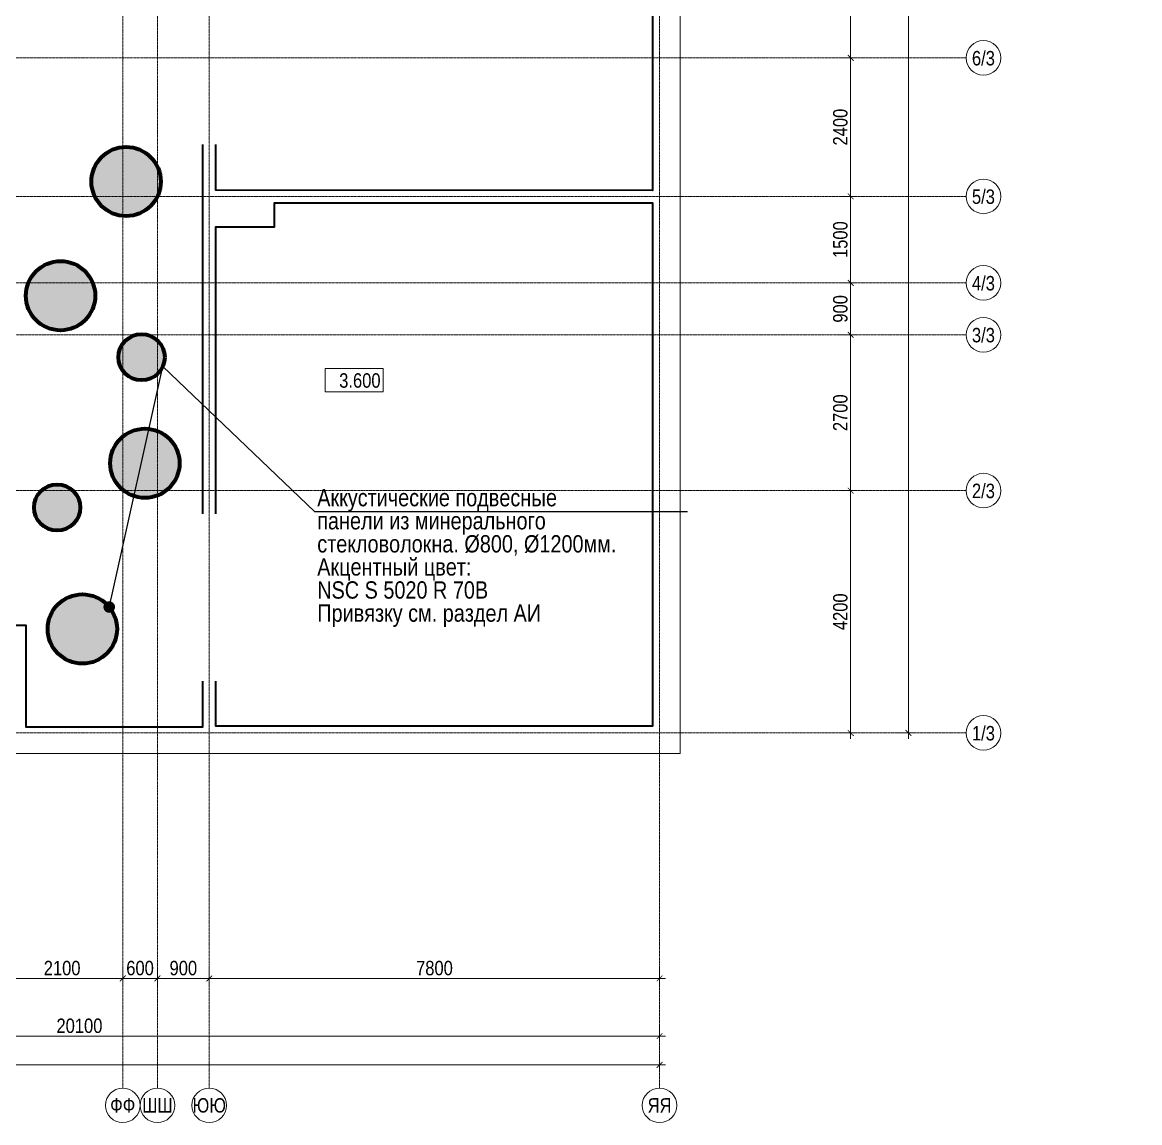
# Model space of a CAD drawing. Header units: millimetres. Extents: x -328335 to 1213373, y -208171 to 164144.
# Drawn here: x 103561 to 122916, y -6755 to 12317 of the extents above; entities that cross this region are included whole.
import ezdxf
from ezdxf import colors
from ezdxf.entities.mleader import LeaderData, LeaderLine
from ezdxf.enums import TextEntityAlignment as Align
from ezdxf.math import Vec2, Vec3

# ---------------------------------------------------------------- set-up
doc = ezdxf.new("R2010")
doc.units = ezdxf.units.MM
doc.header["$LTSCALE"] = 0.5
doc.linetypes.add('CENTER', pattern=[50.8, 31.75, -6.35, 6.35, -6.35])
doc.linetypes.add('DASHED', pattern=[19.05, 12.7, -6.35])
doc.layers.get('Defpoints').update_dxf_attribs({"color": 140})
for name, color, linetype, lineweight in [('АИ_Плинтус', 3, 'Continuous', 9), ('АР6_потолок_отм', 5, 'Continuous', 5), ('АЦ_Бафы', 8, 'Continuous', 0), ('АЦ_Выноски', 7, 'Continuous', 5), ('АЦ_Стены', 8, 'Continuous', 70), ('РД_Оси_размер', 8, 'Continuous', 0)]:
    doc.layers.add(name, color=color, linetype=linetype, lineweight=lineweight)
doc.layers.add('АР_Делит', color=120, linetype='Continuous', lineweight=0, plot=False)
doc.layers.add('РД_Оси_100', color=7, linetype='Continuous', lineweight=0, true_color=0x525252)
doc.styles.add('Arial_Narrow_08', font='ARIALN.TTF', dxfattribs={"width": 0.8})
doc.styles.add('style1', font='ARIALN.TTF')
doc.styles.add('ккк', font='isocpeur.ttf', dxfattribs={"width": 0.85, "oblique": 15})
doc.dimstyles.new('Dim100_ареал', dxfattribs={"dimscale": 100, "dimtxt": 2.5, "dimasz": 1, "dimexe": 1, "dimexo": 1, "dimgap": 0.5, "dimtad": 1, "dimzin": 12, "dimdsep": 46, "dimtxsty": 'style1', "dimblk": 'ARCHTICK', "dimcen": 1, "dimdle": 1, "dimaunit": 1, "dimadec": 0, "dimazin": 3, "dimtfac": 1, "dimtmove": 1, "dimatfit": 3, "dimldrblk": 'OPEN30', "dimfxl": 2, "dimfxlon": 1, "dimtolj": 1, "dimtzin": 0, "dimlwd": 5, "dimlwe": 5, "dimarcsym": 0})

# ---------------------------------------------------------------- blocks, each defined once
blk = doc.blocks.new('A-iden')
at = {"linetype": 'Continuous', "lineweight": 5}
blk.add_circle((0, -4), 3, dxfattribs=at)
at = {"color": 0, "linetype": 'Continuous', "lineweight": 20, "style": 'ккк', "width": 0.85}
blk.add_attdef('ID', text='', height=4, dxfattribs=at).set_placement((0.31, -3.85), align=Align.MIDDLE_CENTER)
blk = doc.blocks.new('_ArchTick')
at = {"color": 0, "linetype": 'ByBlock', "const_width": 0.15}
blk.add_lwpolyline([(-0.5, -0.5), (0.5, 0.5)], dxfattribs=at)
blk = doc.blocks.new('*D398')
at = {"layer": 'Defpoints', "color": 0, "transparency": 16777216}
for p in [(103200, -3255), (105300, -3255), (105300, -4255)]:
    blk.add_point(p, dxfattribs=at)
at = {"layer": 'РД_Оси_размер', "color": 0, "lineweight": 5, "transparency": 16777216}
for p, q in [((103200, -4055), (103200, -4355)), ((105300, -4055), (105300, -4355)), ((103100, -4255), (105400, -4255))]:
    blk.add_line(p, q, dxfattribs=at)
at = {"layer": 'РД_Оси_размер', "color": 0, "lineweight": 5, "transparency": 16777216, "xscale": 100, "yscale": 100, "zscale": 100, "rotation": 180}
blk.add_blockref('_ArchTick', (103200, -4255), dxfattribs=at)
at = {"layer": 'РД_Оси_размер', "color": 0, "lineweight": 5, "transparency": 16777216, "xscale": 100, "yscale": 100, "zscale": 100}
blk.add_blockref('_ArchTick', (105300, -4255), dxfattribs=at)
at = {"layer": 'РД_Оси_размер', "color": 0, "transparency": 16777216, "insert": (104250, -4077), "char_height": 250, "attachment_point": 5, "style": 'style1'}
blk.add_mtext('\\A1;2100', dxfattribs=at)
blk = doc.blocks.new('_Open30')
at = {"color": 0, "linetype": 'ByBlock', "lineweight": -2}
for p, q in [((-1, 0.27), (0, 0)), ((0, 0), (-1, -0.27)), ((0, 0), (-1, 0))]:
    blk.add_line(p, q, dxfattribs=at)
blk = doc.blocks.new('*D399')
at = {"layer": 'Defpoints', "color": 0, "transparency": 16777216}
for p in [(105300, -3255), (105900, -3255), (105900, -4255)]:
    blk.add_point(p, dxfattribs=at)
at = {"layer": 'РД_Оси_размер', "color": 0, "lineweight": 5, "transparency": 16777216}
for p, q in [((105300, -4055), (105300, -4355)), ((105900, -4055), (105900, -4355)), ((105200, -4255), (106000, -4255))]:
    blk.add_line(p, q, dxfattribs=at)
at = {"layer": 'РД_Оси_размер', "color": 0, "lineweight": 5, "transparency": 16777216, "xscale": 100, "yscale": 100, "zscale": 100, "rotation": 180}
blk.add_blockref('_ArchTick', (105300, -4255), dxfattribs=at)
at = {"layer": 'РД_Оси_размер', "color": 0, "lineweight": 5, "transparency": 16777216, "xscale": 100, "yscale": 100, "zscale": 100}
blk.add_blockref('_ArchTick', (105900, -4255), dxfattribs=at)
at = {"layer": 'РД_Оси_размер', "color": 0, "transparency": 16777216, "insert": (105600, -4077), "char_height": 250, "attachment_point": 5, "style": 'style1'}
blk.add_mtext('\\A1;600', dxfattribs=at)
blk = doc.blocks.new('*D400')
at = {"layer": 'Defpoints', "color": 0, "transparency": 16777216}
for p in [(105900, -3255), (106800, -3255), (106800, -4255)]:
    blk.add_point(p, dxfattribs=at)
at = {"layer": 'РД_Оси_размер', "color": 0, "lineweight": 5, "transparency": 16777216}
for p, q in [((105900, -4055), (105900, -4355)), ((106800, -4055), (106800, -4355)), ((105800, -4255), (106900, -4255))]:
    blk.add_line(p, q, dxfattribs=at)
at = {"layer": 'РД_Оси_размер', "color": 0, "lineweight": 5, "transparency": 16777216, "xscale": 100, "yscale": 100, "zscale": 100, "rotation": 180}
blk.add_blockref('_ArchTick', (105900, -4255), dxfattribs=at)
at = {"layer": 'РД_Оси_размер', "color": 0, "lineweight": 5, "transparency": 16777216, "xscale": 100, "yscale": 100, "zscale": 100}
blk.add_blockref('_ArchTick', (106800, -4255), dxfattribs=at)
at = {"layer": 'РД_Оси_размер', "color": 0, "transparency": 16777216, "insert": (106350, -4077), "char_height": 250, "attachment_point": 5, "style": 'style1'}
blk.add_mtext('\\A1;900', dxfattribs=at)
blk = doc.blocks.new('*D401')
at = {"layer": 'Defpoints', "color": 0, "transparency": 16777216}
for p in [(106800, -3255), (114600, -3255), (114600, -4255)]:
    blk.add_point(p, dxfattribs=at)
at = {"layer": 'РД_Оси_размер', "color": 0, "lineweight": 5, "transparency": 16777216}
for p, q in [((106800, -4055), (106800, -4355)), ((114600, -4055), (114600, -4355)), ((106700, -4255), (114700, -4255))]:
    blk.add_line(p, q, dxfattribs=at)
at = {"layer": 'РД_Оси_размер', "color": 0, "lineweight": 5, "transparency": 16777216, "xscale": 100, "yscale": 100, "zscale": 100, "rotation": 180}
blk.add_blockref('_ArchTick', (106800, -4255), dxfattribs=at)
at = {"layer": 'РД_Оси_размер', "color": 0, "lineweight": 5, "transparency": 16777216, "xscale": 100, "yscale": 100, "zscale": 100}
blk.add_blockref('_ArchTick', (114600, -4255), dxfattribs=at)
at = {"layer": 'РД_Оси_размер', "color": 0, "transparency": 16777216, "insert": (110700, -4077), "char_height": 250, "attachment_point": 5, "style": 'style1'}
blk.add_mtext('\\A1;7800', dxfattribs=at)
blk = doc.blocks.new('*D30')
at = {"layer": 'Defpoints', "color": 0, "transparency": 16777216}
for p in [(0, -3255), (114600, -3255), (114600, -5755)]:
    blk.add_point(p, dxfattribs=at)
at = {"layer": 'РД_Оси_размер', "color": 0, "lineweight": 5, "transparency": 16777216}
for p, q in [((0, -5555), (0, -5855)), ((114600, -5555), (114600, -5855)), ((-100, -5755), (114700, -5755))]:
    blk.add_line(p, q, dxfattribs=at)
at = {"layer": 'РД_Оси_размер', "color": 0, "lineweight": 5, "transparency": 16777216, "xscale": 100, "yscale": 100, "zscale": 100, "rotation": 180}
blk.add_blockref('_ArchTick', (0, -5755), dxfattribs=at)
at = {"layer": 'РД_Оси_размер', "color": 0, "lineweight": 5, "transparency": 16777216, "xscale": 100, "yscale": 100, "zscale": 100}
blk.add_blockref('_ArchTick', (114600, -5755), dxfattribs=at)
at = {"layer": 'РД_Оси_размер', "color": 0, "transparency": 16777216, "insert": (57300, -5577), "char_height": 250, "attachment_point": 5, "style": 'style1'}
blk.add_mtext('\\A1;114600', dxfattribs=at)
blk = doc.blocks.new('*D302')
at = {"layer": 'Defpoints', "color": 0, "transparency": 16777216}
for p in [(94500, -3255), (114600, -3255), (114600, -5255)]:
    blk.add_point(p, dxfattribs=at)
at = {"layer": 'РД_Оси_размер', "color": 0, "lineweight": 5, "transparency": 16777216}
for p, q in [((94500, -5055), (94500, -5355)), ((114600, -5055), (114600, -5355)), ((94400, -5255), (114700, -5255))]:
    blk.add_line(p, q, dxfattribs=at)
at = {"layer": 'РД_Оси_размер', "color": 0, "lineweight": 5, "transparency": 16777216, "xscale": 100, "yscale": 100, "zscale": 100, "rotation": 180}
blk.add_blockref('_ArchTick', (94500, -5255), dxfattribs=at)
at = {"layer": 'РД_Оси_размер', "color": 0, "lineweight": 5, "transparency": 16777216, "xscale": 100, "yscale": 100, "zscale": 100}
blk.add_blockref('_ArchTick', (114600, -5255), dxfattribs=at)
at = {"layer": 'РД_Оси_размер', "color": 0, "transparency": 16777216, "insert": (104550, -5077), "char_height": 250, "attachment_point": 5, "style": 'style1'}
blk.add_mtext('\\A1;20100', dxfattribs=at)
blk = doc.blocks.new('*D303')
at = {"layer": 'Defpoints', "color": 0, "transparency": 16777216}
for p in [(116910, 69000), (118910, 69000), (116910, 0)]:
    blk.add_point(p, dxfattribs=at)
at = {"layer": 'РД_Оси_размер', "color": 0, "lineweight": 5, "transparency": 16777216}
for p, q in [((118910, -100), (118910, 69100)), ((118710, 69000), (119010, 69000)), ((118710, 0), (119010, 0))]:
    blk.add_line(p, q, dxfattribs=at)
at = {"layer": 'РД_Оси_размер', "color": 0, "lineweight": 5, "transparency": 16777216, "xscale": 100, "yscale": 100, "zscale": 100}
for p, rotation in [((118910, 69000), 90), ((118910, 0), 270)]:
    blk.add_blockref('_ArchTick', p, dxfattribs=dict(at, rotation=rotation))
at = {"layer": 'РД_Оси_размер', "color": 0, "transparency": 16777216, "insert": (118732, 34500), "char_height": 250, "attachment_point": 5, "rotation": 90, "style": 'style1'}
blk.add_mtext('\\A1;69000', dxfattribs=at)
blk = doc.blocks.new('*D48')
at = {"layer": 'Defpoints', "color": 0, "transparency": 16777216}
for p in [(116910, 4200), (117910, 4200), (116910, 0)]:
    blk.add_point(p, dxfattribs=at)
at = {"layer": 'РД_Оси_размер', "color": 0, "lineweight": 5, "transparency": 16777216}
for p, q in [((117910, -100), (117910, 4300)), ((117710, 4200), (118010, 4200)), ((117710, 0), (118010, 0))]:
    blk.add_line(p, q, dxfattribs=at)
at = {"layer": 'РД_Оси_размер', "color": 0, "lineweight": 5, "transparency": 16777216, "xscale": 100, "yscale": 100, "zscale": 100}
for p, rotation in [((117910, 4200), 90), ((117910, 0), 270)]:
    blk.add_blockref('_ArchTick', p, dxfattribs=dict(at, rotation=rotation))
at = {"layer": 'РД_Оси_размер', "color": 0, "transparency": 16777216, "insert": (117732, 2100), "char_height": 250, "attachment_point": 5, "rotation": 90, "style": 'style1'}
blk.add_mtext('\\A1;4200', dxfattribs=at)
blk = doc.blocks.new('*D49')
at = {"layer": 'Defpoints', "color": 0, "transparency": 16777216}
for p in [(116910, 6900), (117910, 6900), (116910, 4200)]:
    blk.add_point(p, dxfattribs=at)
at = {"layer": 'РД_Оси_размер', "color": 0, "lineweight": 5, "transparency": 16777216}
for p, q in [((117910, 4100), (117910, 7000)), ((117710, 6900), (118010, 6900)), ((117710, 4200), (118010, 4200))]:
    blk.add_line(p, q, dxfattribs=at)
at = {"layer": 'РД_Оси_размер', "color": 0, "lineweight": 5, "transparency": 16777216, "xscale": 100, "yscale": 100, "zscale": 100}
for p, rotation in [((117910, 6900), 90), ((117910, 4200), 270)]:
    blk.add_blockref('_ArchTick', p, dxfattribs=dict(at, rotation=rotation))
at = {"layer": 'РД_Оси_размер', "color": 0, "transparency": 16777216, "insert": (117732, 5550), "char_height": 250, "attachment_point": 5, "rotation": 90, "style": 'style1'}
blk.add_mtext('\\A1;2700', dxfattribs=at)
blk = doc.blocks.new('*D305')
at = {"layer": 'Defpoints', "color": 0, "transparency": 16777216}
for p in [(116910, 7800), (117910, 7800), (116910, 6900)]:
    blk.add_point(p, dxfattribs=at)
at = {"layer": 'РД_Оси_размер', "color": 0, "lineweight": 5, "transparency": 16777216}
for p, q in [((117710, 7800), (118010, 7800)), ((117910, 6800), (117910, 7900)), ((117710, 6900), (118010, 6900))]:
    blk.add_line(p, q, dxfattribs=at)
at = {"layer": 'РД_Оси_размер', "color": 0, "lineweight": 5, "transparency": 16777216, "xscale": 100, "yscale": 100, "zscale": 100}
for p, rotation in [((117910, 7800), 90), ((117910, 6900), 270)]:
    blk.add_blockref('_ArchTick', p, dxfattribs=dict(at, rotation=rotation))
at = {"layer": 'РД_Оси_размер', "color": 0, "transparency": 16777216, "insert": (117732, 7350), "char_height": 250, "attachment_point": 5, "rotation": 90, "style": 'style1'}
blk.add_mtext('\\A1;900', dxfattribs=at)
blk = doc.blocks.new('*D306')
at = {"layer": 'Defpoints', "color": 0, "transparency": 16777216}
for p in [(116910, 9300), (117910, 9300), (116910, 7800)]:
    blk.add_point(p, dxfattribs=at)
at = {"layer": 'РД_Оси_размер', "color": 0, "lineweight": 5, "transparency": 16777216}
for p, q in [((117710, 9300), (118010, 9300)), ((117910, 7700), (117910, 9400)), ((117710, 7800), (118010, 7800))]:
    blk.add_line(p, q, dxfattribs=at)
at = {"layer": 'РД_Оси_размер', "color": 0, "lineweight": 5, "transparency": 16777216, "xscale": 100, "yscale": 100, "zscale": 100}
for p, rotation in [((117910, 9300), 90), ((117910, 7800), 270)]:
    blk.add_blockref('_ArchTick', p, dxfattribs=dict(at, rotation=rotation))
at = {"layer": 'РД_Оси_размер', "color": 0, "transparency": 16777216, "insert": (117732, 8550), "char_height": 250, "attachment_point": 5, "rotation": 90, "style": 'style1'}
blk.add_mtext('\\A1;1500', dxfattribs=at)
blk = doc.blocks.new('*D307')
at = {"layer": 'Defpoints', "color": 0, "transparency": 16777216}
for p in [(116910, 11700), (117910, 11700), (116910, 9300)]:
    blk.add_point(p, dxfattribs=at)
at = {"layer": 'РД_Оси_размер', "color": 0, "lineweight": 5, "transparency": 16777216}
for p, q in [((117710, 11700), (118010, 11700)), ((117910, 9200), (117910, 11800)), ((117710, 9300), (118010, 9300))]:
    blk.add_line(p, q, dxfattribs=at)
at = {"layer": 'РД_Оси_размер', "color": 0, "lineweight": 5, "transparency": 16777216, "xscale": 100, "yscale": 100, "zscale": 100}
for p, rotation in [((117910, 11700), 90), ((117910, 9300), 270)]:
    blk.add_blockref('_ArchTick', p, dxfattribs=dict(at, rotation=rotation))
at = {"layer": 'РД_Оси_размер', "color": 0, "transparency": 16777216, "insert": (117732, 10500), "char_height": 250, "attachment_point": 5, "rotation": 90, "style": 'style1'}
blk.add_mtext('\\A1;2400', dxfattribs=at)
blk = doc.blocks.new('*D308')
at = {"layer": 'Defpoints', "color": 0, "transparency": 16777216}
for p in [(116910, 18600), (117910, 18600), (116910, 11700)]:
    blk.add_point(p, dxfattribs=at)
at = {"layer": 'РД_Оси_размер', "color": 0, "lineweight": 5, "transparency": 16777216}
for p, q in [((117710, 18600), (118010, 18600)), ((117910, 11600), (117910, 18700)), ((117710, 11700), (118010, 11700))]:
    blk.add_line(p, q, dxfattribs=at)
at = {"layer": 'РД_Оси_размер', "color": 0, "lineweight": 5, "transparency": 16777216, "xscale": 100, "yscale": 100, "zscale": 100}
for p, rotation in [((117910, 18600), 90), ((117910, 11700), 270)]:
    blk.add_blockref('_ArchTick', p, dxfattribs=dict(at, rotation=rotation))
at = {"layer": 'РД_Оси_размер', "color": 0, "transparency": 16777216, "insert": (117732, 15150), "char_height": 250, "attachment_point": 5, "rotation": 90, "style": 'style1'}
blk.add_mtext('\\A1;6900', dxfattribs=at)
blk = doc.blocks.new('Отметка_план')
at = {"color": 7, "lineweight": 5}
blk.add_lwpolyline([(0, 0), (10, 0), (10, 4), (0, 4)], close=True, dxfattribs=at)
at = {"style": 'Arial_Narrow_08', "width": 0.8}
blk.add_attdef('OTMG', text='', height=2.5, dxfattribs=at).set_placement((9.06, 0.7), align=Align.RIGHT)
blk = doc.blocks.new('Баф_сер2_800')
at = {"layer": 'АЦ_Стены', "true_color": 0x545671}
h = blk.add_hatch(color=251, dxfattribs=at)
h.dxf.hatch_style = 1
h.paths.add_polyline_path([(400, 0, 1), (-400, 0, 1)])
at = {"layer": 'АЦ_Стены', "color": 251, "true_color": 0x545671}
blk.add_circle((0, 0), 400, dxfattribs=at)
blk = doc.blocks.new('Баф_сер2_1200')
at = {"layer": 'АЦ_Стены', "true_color": 0x545671}
h = blk.add_hatch(color=251, dxfattribs=at)
h.dxf.hatch_style = 1
h.paths.add_polyline_path([(600, -13, 1), (-600, -13, 1)])
at = {"layer": 'АЦ_Стены', "color": 251, "true_color": 0x545671}
blk.add_circle((0, -13), 600, dxfattribs=at)
blk = doc.blocks.new('_Dot')
at = {"color": 0, "linetype": 'ByBlock', "lineweight": -2}
blk.add_line((-0.5, 0), (-1, 0), dxfattribs=at)
at = {"color": 0, "linetype": 'ByBlock', "const_width": 0.5}
blk.add_lwpolyline([(-0.25, 0, 1), (0.25, 0, 1)], format="xyb", close=True, dxfattribs=at)
blk = doc.blocks.new('СОШ_2200_АР_ОСИ_М100_28.05.24')
at = {"layer": 'АР_Делит', "color": 5, "linetype": 'DASHED'}
blk.add_lwpolyline([(114955, 135155), (114955, -355), (93595.036, -355), (93595.036, 13855), (94145, 13855), (94145, 68320), (66055, 68320), (66055, 13857.73), (83455, 13857.73), (83455, -355), (45245, -355), (45245, 13145), (44695, 13145), (44695, 26755), (45245, 26755), (45245, 68320), (20455, 68320), (20455, 26755), (27955, 26755), (27955, 13145), (-355, 13145), (-355, 100855), (37145, 100855), (37145, 129155)], dxfattribs=at)
at = {"layer": 'РД_Оси_100', "color": 8, "linetype": 'CENTER', "true_color": 0x808080}
for p, q in [((114600, -6155), (114600, 139938.679)), ((119910, 11700), (94200, 11700)), ((119910, 9300), (94200, 9300)), ((119910, 7800), (94200, 7800)), ((119910, 4200), (94200, 4200)), ((119910, 0), (94200, 0))]:
    blk.add_line(p, q, dxfattribs=at)
for points in [[(105300, -6155), (105300, 139938.679)], [(105900, 139938.679), (105900, -6155)], [(106800, -6155), (106800, 139938.679)], [(94200, 6900), (119910, 6900)]]:
    blk.add_lwpolyline(points, dxfattribs=at)
at = {"layer": 'РД_Оси_100', "color": 0}
ref = blk.add_blockref('A-iden', (120210, 12100), dxfattribs=dict(at, xscale=-100, yscale=100, zscale=100))
ref.add_attrib('ID', '6/3', dxfattribs={"layer": '0', "linetype": 'Continuous', "height": 250, "style": 'style1'}).set_placement((120210, 11700), align=Align.MIDDLE)
ref = blk.add_blockref('A-iden', (120210, 9700), dxfattribs=dict(at, xscale=-100, yscale=100, zscale=100))
ref.add_attrib('ID', '5/3', dxfattribs={"layer": '0', "linetype": 'Continuous', "height": 250, "style": 'style1'}).set_placement((120210, 9300), align=Align.MIDDLE)
ref = blk.add_blockref('A-iden', (120210, 8200), dxfattribs=dict(at, xscale=-100, yscale=100, zscale=100))
ref.add_attrib('ID', '4/3', dxfattribs={"layer": '0', "linetype": 'Continuous', "height": 250, "style": 'style1'}).set_placement((120210, 7800), align=Align.MIDDLE)
ref = blk.add_blockref('A-iden', (120210, 7300), dxfattribs=dict(at, xscale=-100, yscale=100, zscale=100))
ref.add_attrib('ID', '3/3', dxfattribs={"layer": '0', "linetype": 'Continuous', "height": 250, "style": 'style1'}).set_placement((120210, 6900), align=Align.MIDDLE)
ref = blk.add_blockref('A-iden', (120210, 4600), dxfattribs=dict(at, xscale=-100, yscale=100, zscale=100))
ref.add_attrib('ID', '2/3', dxfattribs={"layer": '0', "linetype": 'Continuous', "height": 250, "style": 'style1'}).set_placement((120210, 4200), align=Align.MIDDLE)
ref = blk.add_blockref('A-iden', (120210, 400), dxfattribs=dict(at, xscale=-100, yscale=100, zscale=100))
ref.add_attrib('ID', '1/3', dxfattribs={"layer": '0', "linetype": 'Continuous', "height": 250, "style": 'style1'}).set_placement((120210, 0), align=Align.MIDDLE)
ref = blk.add_blockref('A-iden', (105300, -6054.999), dxfattribs=dict(at, xscale=100, yscale=100, zscale=100))
ref.add_attrib('ID', 'ФФ', dxfattribs={"layer": '0', "linetype": 'Continuous', "height": 250, "style": 'style1'}).set_placement((105300, -6454.999), align=Align.MIDDLE)
ref = blk.add_blockref('A-iden', (105900.734, -6054.999), dxfattribs=dict(at, xscale=100, yscale=100, zscale=100))
ref.add_attrib('ID', 'ШШ', dxfattribs={"layer": '0', "linetype": 'Continuous', "height": 250, "style": 'style1'}).set_placement((105900.734, -6454.999), align=Align.MIDDLE)
ref = blk.add_blockref('A-iden', (106799.266, -6054.999), dxfattribs=dict(at, xscale=100, yscale=100, zscale=100))
ref.add_attrib('ID', 'ЮЮ', dxfattribs={"layer": '0', "linetype": 'Continuous', "height": 250, "style": 'style1'}).set_placement((106799.266, -6454.999), align=Align.MIDDLE)
ref = blk.add_blockref('A-iden', (114600, -6054.999), dxfattribs=dict(at, xscale=100, yscale=100, zscale=100))
ref.add_attrib('ID', 'ЯЯ', dxfattribs={"layer": '0', "linetype": 'Continuous', "height": 250, "style": 'style1'}).set_placement((114600, -6454.999), align=Align.MIDDLE)
at = {"layer": 'РД_Оси_размер'}
for base, p1, p2, picture, middle in [((118910, 69000), (116910, 0), (116910, 69000), '*D303', (118732.357, 34500)), ((117910, 18600), (116910, 11700), (116910, 18600), '*D308', (117732.357, 15150)), ((117910, 11700), (116910, 9300), (116910, 11700), '*D307', (117732.357, 10500)), ((117910, 9300), (116910, 7800), (116910, 9300), '*D306', (117732.357, 8550)), ((117910, 7800), (116910, 6900), (116910, 7800), '*D305', (117732.357, 7350)), ((117910, 6900), (116910, 4200), (116910, 6900), '*D49', (117732.357, 5550)), ((117910, 4200), (116910, 0), (116910, 4200), '*D48', (117732.357, 2100))]:
    dim = blk.add_linear_dim(base=base, p1=p1, p2=p2, angle=90, dimstyle='Dim100_ареал', dxfattribs=at)
    dim.commit()
    dim.dimension.update_dxf_attribs({"geometry": picture, "text_midpoint": middle})
for base, p1, p2, picture, middle in [((114600, -5755), (0, -3255), (114600, -3255), '*D30', (57300, -5577.357)), ((114600, -5255), (94500, -3255), (114600, -3255), '*D302', (104550, -5077.357)), ((105300, -4255), (103200, -3255), (105300, -3255), '*D398', (104250, -4077.357)), ((105900, -4255), (105300, -3255), (105900, -3255), '*D399', (105600, -4077.357)), ((106800, -4255), (105900, -3255), (106800, -3255), '*D400', (106350, -4077.357)), ((114600, -4255), (106800, -3255), (114600, -3255), '*D401', (110700, -4077.357))]:
    dim = blk.add_linear_dim(base=base, p1=p1, p2=p2, dimstyle='Dim100_ареал', dxfattribs=at)
    dim.commit()
    dim.dimension.update_dxf_attribs({"geometry": picture, "text_midpoint": middle})

msp = doc.modelspace()

# ---------------------------------------------------------------- linework, layer by layer
at = {"layer": 'АИ_Плинтус', "color": 24, "linetype": 'ByBlock', "lineweight": 35, "true_color": 0xa52900}
for points in [[(106910, 13100), (106910, 18080), (107930, 18080), (107930, 18500), (114480, 18500), (114479.999, 9400), (106910, 9410), (106910, 10200)], [(106690, 3800), (106690, 10200)], [(106910, 3800), (106910, 8769.999), (107930, 8769.999), (107930, 9190), (114479.999, 9190), (114479.999, 120), (106910, 120), (106910, 900)], [(103300, 1900), (103300, 1870), (103620, 1870), (103620, 105.917), (106690, 105.917), (106690, 900)]]:
    msp.add_lwpolyline(points, dxfattribs=at)

# ---------------------------------------------------------------- block references
at = {"layer": 'АР6_потолок_отм'}
ref = msp.add_blockref('Отметка_план', (108809.087, 5913.936), dxfattribs=dict(at, xscale=100, yscale=100, zscale=100))
ref.add_attrib('OTMG', '3.600', dxfattribs={"layer": '0', "color": 0, "height": 250, "style": 'style1'}).set_placement((109766.505, 6233.753), align=Align.TOP_RIGHT)
at = {"layer": 'АЦ_Бафы'}
for name, p in [('Баф_сер2_1200', (105358.195, 9569.882)), ('Баф_сер2_1200', (104222.686, 7590.829)), ('Баф_сер2_800', (105626.694, 6512.058)), ('Баф_сер2_1200', (105684.231, 4687.206)), ('Баф_сер2_800', (104163.4, 3907.867)), ('Баф_сер2_1200', (104600.743, 1815.535))]:
    msp.add_blockref(name, p, dxfattribs=at)
at = {"layer": 'РД_Оси_100'}
msp.add_blockref('СОШ_2200_АР_ОСИ_М100_28.05.24', (0, 0), dxfattribs=at)

# ---------------------------------------------------------------- leaders
at = {"layer": 'АЦ_Выноски'}
ml = msp.add_multileader_mtext('Standard', dxfattribs=at)
ml.set_content('\\pxa0.66667;Аккустические подвесные \\Pпанели из минерального \\Pстекловолокна. %%C800, %%C1200мм.\\PАкцентный цвет: \\P{\\C240;\\c2367469;NSC S 5020 R 70В\\PПривязку см. раздел АИ}', color=256, style='style1')
ml.set_leader_properties(color=256)
ml.set_arrow_properties(name='DOT')
ml.build(insert=Vec2(0, 0))
ml.multileader.update_dxf_attribs({"has_dogleg": 0, "text_left_attachment_type": 6, "text_right_attachment_type": 6, "arrow_head_size": 200, "scale": 100})
ctx = ml.context
ctx.base_point, ctx.scale, ctx.char_height, ctx.arrow_head_size, ctx.landing_gap_size, ctx.plane_origin, ctx.plane_x_axis, ctx.plane_y_axis = Vec3(108619.659, 3840), 100, 300, 200, 50, Vec3(103776.277, 6923.944), Vec3(1, 0.00000001), Vec3(-0.00000001, 1)
ctx.left_attachment, ctx.right_attachment = 6, 6
notes = []
notes.append((ctx, [(1, (1, 1, 0), (107819.659, 3840), (1, 0.00000001), 800, [(1, [(105065.903, 2181.516), (105993.221, 6351.877)], 0, [])])]))
ctx.mtext.insert, ctx.mtext.text_direction, ctx.mtext.rotation, ctx.mtext.width, ctx.mtext.line_spacing_factor, ctx.mtext.flow_direction = Vec3(108669.659, 4228.199), Vec3(1, 0.00000001), 0.00000001, 11047.033, 0.8, 5
for ctx, leaders in notes:
    for number, flags, end, landing, length, lines in leaders:
        leader = LeaderData()
        leader.index, (leader.has_last_leader_line, leader.has_dogleg_vector, leader.attachment_direction) = number, flags
        leader.last_leader_point, leader.dogleg_vector, leader.dogleg_length = Vec3(end), Vec3(landing), length
        for number, points, colour, breaks in lines:
            line = LeaderLine()
            line.index, line.vertices, line.color, line.breaks = number, Vec3.list(points), colors.encode_raw_color(colour), breaks
            leader.lines.append(line)
        ctx.leaders.append(leader)

doc.saveas('drawing.dxf')
